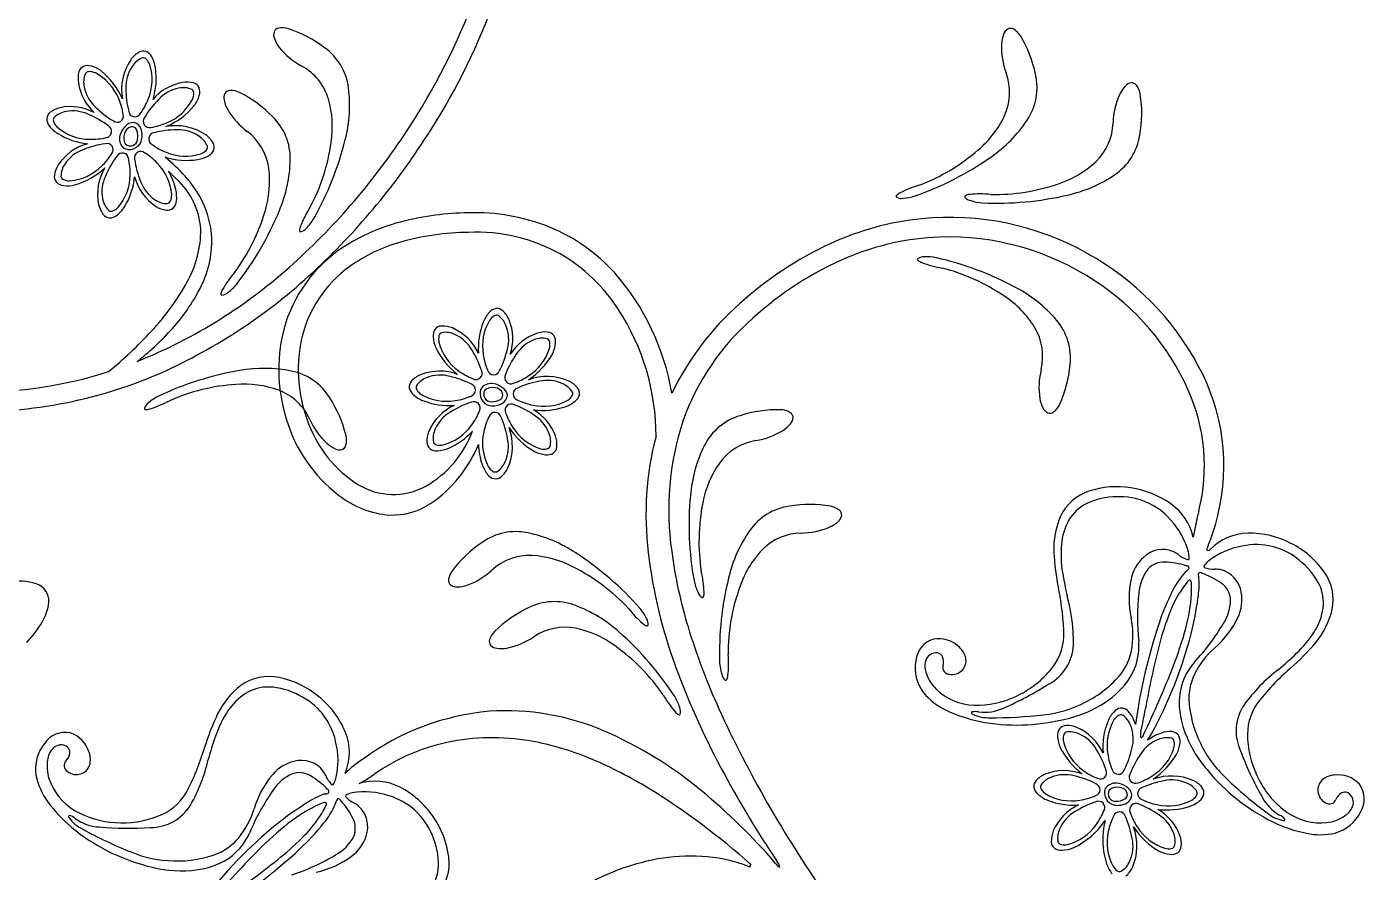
# Model space of a CAD drawing. Extents: x -4 to 4, y -4.07 to 4.07.
# Drawn here: x 2.418 to 3.996, y 0.644 to 1.641 of the extents above; entities that cross this region are included whole.
import ezdxf

# ---------------------------------------------------------------- set-up
doc = ezdxf.new("R2010")
doc.units = 0

msp = doc.modelspace()

# ---------------------------------------------------------------- linework, layer by layer
at = {"color": 7, "linetype": 'CONTINUOUS'}
for centre, radius, start, end in [((2.234728, 1.938457), 0.758547, 326.397776, 339.805028), ((2.254505, 1.928278), 0.759459, 327.370303, 340.622466), ((2.721227, 1.631608), 0.012084, 162.994189, 201.885674), ((2.716301, 1.632415), 0.007169, 99.718163, 157.64392), ((2.744583, 1.639609), 0.036762, 199.888521, 218.417378), ((2.719274, 1.615195), 0.024643, 72.676054, 99.772152), ((2.6809, 1.499791), 0.146257, 52.807892, 71.7875), ((3.604439, 1.618885), 0.036762, 158.829305, 177.358162), ((3.581572, 1.628194), 0.012084, 121.937987, 160.829472), ((3.578388, 1.632038), 0.007169, 58.660263, 116.585805), ((3.569319, 1.617101), 0.024643, 31.618208, 58.714306), ((3.464583, 1.555284), 0.146258, 11.750246, 30.729853), ((2.56513, 1.584935), 0.030063, 119.807804, 144.767535), ((2.555327, 1.602103), 0.010293, 71.018959, 119.961551), ((2.553133, 1.599188), 0.01381, 27.18672, 66.339319), ((2.783191, 1.671007), 0.086524, 218.820894, 241.74223), ((2.729723, 1.560693), 0.06826, 7.037835, 54.552016), ((3.654175, 1.617203), 0.086524, 177.763182, 200.684518), ((2.489376, 1.585162), 0.010293, 116.020834, 164.964302), ((2.489886, 1.581548), 0.013811, 72.18853, 111.33957), ((2.482706, 1.556018), 0.040325, 54.366763, 73.572374), ((2.592817, 1.567101), 0.062982, 146.045848, 190.114235), ((2.530005, 1.586215), 0.040321, 9.362511, 28.569715), ((2.710253, 1.536586), 0.066413, 16.683787, 61.219671), ((2.508447, 1.579955), 0.030063, 164.809159, 189.76889), ((2.443054, 1.515711), 0.096582, 24.680968, 49.171564), ((2.485819, 1.580629), 0.084844, 342.713929, 368.229962), ((3.510885, 1.56375), 0.066413, 335.625804, 380.161909), ((3.5414, 1.56914), 0.068261, 325.980148, 373.49433), ((2.538428, 1.584198), 0.060335, 188.909269, 227.261956), ((2.611799, 1.517638), 0.058732, 100.023241, 139.96434), ((2.606677, 1.545845), 0.030064, 74.808813, 99.768544), ((2.611885, 1.564918), 0.010293, 26.019055, 74.962304), ((2.608271, 1.564408), 0.01381, 342.186616, 381.338547), ((2.662536, 1.557302), 0.012084, 154.552195, 193.44368), ((2.657782, 1.558824), 0.007169, 91.274698, 149.200025), ((2.658194, 1.541354), 0.024643, 64.234259, 91.330356), ((2.603295, 1.432836), 0.146254, 44.365266, 63.345329), ((2.637106, 1.548655), 0.161655, 345.441265, 367.250266), ((3.740347, 1.54592), 0.036762, 136.834075, 155.362932), ((3.72263, 1.563115), 0.012084, 99.941283, 138.832768), ((3.721117, 1.567872), 0.007168, 36.662447, 94.587989), ((3.707114, 1.557419), 0.024643, 9.621984, 36.718081), ((2.469494, 1.487939), 0.059005, 61.68512, 101.924023), ((2.547719, 1.604826), 0.088401, 292.900947, 320.077947), ((2.582744, 1.571588), 0.040322, 324.364013, 343.570534), ((2.686813, 1.561787), 0.036761, 191.445735, 209.97482), ((2.658933, 1.523202), 0.11943, 351.149805, 375.766143), ((3.785831, 1.525732), 0.086524, 155.767448, 178.688784), ((3.58685, 1.539328), 0.146256, 349.754819, 368.734426), ((2.451702, 1.532021), 0.010294, 127.048336, 175.990709), ((2.455243, 1.532902), 0.013811, 180.671011, 219.823164), ((2.463678, 1.51629), 0.030065, 102.24211, 127.202067), ((2.729612, 1.587177), 0.086523, 210.378848, 233.300638), ((2.660527, 1.485907), 0.068262, 358.595715, 406.109677), ((3.463395, 1.587366), 0.119431, 310.092074, 334.708412), ((3.463655, 1.620896), 0.161656, 304.383374, 326.192376), ((2.476219, 1.549125), 0.040322, 218.439687, 237.646891), ((2.498599, 1.587411), 0.084656, 238.717517, 264.030943), ((2.549886, 1.506838), 0.022948, 134.665886, 165.054743), ((2.546319, 1.510072), 0.014058, 158.126475, 211.880517), ((2.543149, 1.513073), 0.010126, 101.486523, 167.242356), ((2.544223, 1.514744), 0.013431, 89.045993, 141.210636), ((2.542027, 1.516642), 0.006417, 23.781354, 98.012258), ((2.542003, 1.517093), 0.011347, 17.412624, 77.564162), ((2.527611, 1.512361), 0.021419, 348.976276, 378.70376), ((2.533027, 1.513122), 0.021129, 339.186572, 380.407027), ((2.593709, 1.461113), 0.063349, 56.143625, 100.541374), ((2.637729, 1.46492), 0.066414, 8.241188, 52.776631), ((2.196574, 1.956237), 0.80019, 312.045264, 326.849349), ((2.187397, 1.963937), 0.835226, 313.796749, 327.792497), ((3.632952, 1.529837), 0.066412, 313.630568, 358.166452), ((2.505397, 1.444928), 0.060338, 104.984241, 146.604562), ((2.542592, 1.509257), 0.015284, 166.767816, 224.707108), ((2.539195, 1.511115), 0.014653, 239.370822, 337.951557), ((2.539942, 1.509431), 0.008771, 230.656242, 352.365923), ((2.611658, 1.489164), 0.030064, 29.807847, 54.76803), ((2.628826, 1.498967), 0.010293, 341.019178, 389.961333), ((2.547762, 1.53663), 0.231375, 331.973227, 352.099528), ((2.439328, 1.595229), 0.364819, 330.36917, 346.169641), ((3.663264, 1.523406), 0.06826, 303.984536, 351.498717), ((2.606673, 1.573772), 0.090184, 253.553962, 278.175284), ((2.438391, 1.312566), 0.225614, 42.430039, 50.749168), ((2.612935, 1.524289), 0.040323, 279.366411, 298.572932), ((2.62591, 1.501162), 0.013811, 297.187845, 336.338662), ((2.567146, 1.487598), 0.161657, 336.998636, 358.807637), ((3.345105, 1.78593), 0.364834, 289.311682, 305.111697), ((3.388384, 1.670517), 0.231383, 290.915715, 311.041333), ((2.480305, 1.461871), 0.030066, 147.242807, 172.202085), ((2.448753, 1.541306), 0.090516, 286.711684, 312.518992), ((2.562261, 1.443747), 0.060748, 149.486061, 191.508873), ((3.562394, 2.458086), 1.389209, 225.291372, 225.832014), ((2.522224, 1.432945), 0.073369, 12.724156, 31.046713), ((2.585, 1.459215), 0.119431, 342.707518, 367.323856), ((3.597764, 1.56952), 0.11943, 288.096586, 312.712924), ((2.460712, 1.464526), 0.010294, 172.04891, 220.990626), ((2.462593, 1.467653), 0.01381, 225.669413, 264.822234), ((2.465953, 1.493956), 0.040321, 263.440192, 282.647624), ((2.461001, 1.47292), 0.084648, 328.716576, 354.032492), ((2.603475, 1.479719), 0.060336, 194.983605, 236.6057), ((2.535882, 1.396746), 0.087385, 3.803265, 47.921996), ((2.517246, 1.383748), 0.119386, 6.205711, 42.748248), ((3.508138, 1.327843), 0.131879, 106.362424, 117.145776), ((3.559358, 1.674703), 0.231372, 268.91955, 289.046078), ((3.610564, 1.600512), 0.161655, 282.387685, 304.196686), ((2.580751, 1.436917), 0.013811, 315.669385, 354.821538), ((2.554446, 1.440277), 0.040324, 353.439843, 372.646364), ((3.444906, 1.441024), 0.001456, 131.082243, 221.994753), ((3.449577, 1.451208), 0.012554, 242.724248, 280.914922), ((3.454109, 1.433003), 0.013651, 116.734341, 138.091074), ((3.447383, 1.497985), 0.059281, 274.422826, 288.057323), ((3.525811, 1.440756), 0.001456, 109.089712, 200.002807), ((3.533957, 1.448449), 0.012554, 220.72913, 258.919582), ((3.53134, 1.429872), 0.013652, 94.73855, 116.09551), ((3.54205, 1.312133), 0.131876, 84.36682, 95.150172), ((3.54944, 1.492643), 0.059279, 252.428402, 266.063127), ((3.562454, 1.797929), 0.364825, 267.316086, 283.116329), ((2.532117, 1.438002), 0.030066, 192.242142, 217.200741), ((2.499277, 1.450544), 0.040325, 308.440275, 327.646568), ((2.586534, 1.454627), 0.030065, 237.241666, 262.201397), ((2.583879, 1.435035), 0.010293, 262.048144, 310.991393), ((2.477009, 1.48882), 0.231373, 323.530322, 343.65685), ((2.378338, 1.562709), 0.364834, 321.927083, 337.727098), ((2.863127, 1.3569), 0.131875, 147.420601, 158.204182), ((2.943971, 1.082614), 0.339143, 90.898865, 104.089125), ((2.946434, 1.184817), 0.237026, 68.16381, 91.881731), ((2.516384, 1.426025), 0.010293, 217.046228, 265.98882), ((2.515503, 1.429566), 0.01381, 270.669645, 309.822466), ((2.753319, 1.400705), 0.013652, 157.789261, 179.146448), ((2.705567, 1.445284), 0.059276, 315.481919, 329.11733), ((2.918238, 1.184245), 0.234304, 104.035592, 120.734968), ((2.95346, 1.207621), 0.213254, 42.178859, 67.63717), ((3.508981, 1.073514), 0.34315, 95.942908, 114.677808), ((3.506138, 1.084669), 0.331765, 60.635618, 95.654038), ((2.501794, 1.400405), 0.121299, 330.373883, 361.009498), ((2.516365, 1.388558), 0.119841, 333.041676, 363.873116), ((2.741111, 1.400709), 0.001456, 172.144389, 263.056899), ((2.737944, 1.411457), 0.012554, 283.782006, 321.972903), ((2.942545, 1.089626), 0.309074, 90.624886, 105.950623), ((2.947946, 1.193697), 0.205172, 61.089356, 92.450197), ((3.506975, 1.080234), 0.313173, 92.298502, 112.816816), ((3.504986, 1.079766), 0.313567, 56.452868, 91.931877), ((2.88311, 1.240908), 0.167652, 120.312524, 162.571034), ((2.910557, 1.202031), 0.192205, 105.99023, 125.512592), ((2.945318, 1.197706), 0.202977, 32.919112, 59.892713), ((3.543576, 1.001465), 0.423065, 114.861142, 132.326302), ((3.510523, 1.086224), 0.328273, 28.070846, 61.169581), ((2.318265, 1.817788), 0.615881, 291.930406, 312.264098), ((2.304382, 1.838215), 0.663519, 295.400525, 314.018861), ((2.883062, 1.240907), 0.14459, 125.592494, 167.994285), ((3.540264, 1.006379), 0.394163, 113.113956, 132.477724), ((3.470164, 1.366868), 0.001456, 144.634628, 235.545578), ((3.475979, 1.357292), 0.012553, 85.713025, 123.90526), ((3.47838, 1.375898), 0.013652, 228.537715, 249.894221), ((3.519909, 1.486589), 0.131877, 249.482522, 260.266102), ((3.479198, 1.31058), 0.059274, 78.568684, 92.204551), ((3.41085, 1.012756), 0.364823, 61.517232, 77.317704), ((2.762566, 1.264739), 0.131873, 138.978456, 149.762266), ((2.894258, 1.16064), 0.288712, 9.657873, 41.199304), ((3.440518, 1.132397), 0.231369, 55.587202, 75.713958), ((3.515474, 1.090969), 0.298446, 24.074991, 56.942523), ((2.357782, 1.476755), 0.284268, 316.793892, 331.345995), ((2.427509, 1.432154), 0.218811, 316.849198, 333.414523), ((2.648305, 1.325985), 0.001456, 163.702762, 254.612738), ((2.66038, 1.324188), 0.013652, 149.348117, 170.705077), ((2.646751, 1.33708), 0.012553, 275.337174, 313.529185), ((2.619692, 1.375294), 0.059275, 307.038357, 320.673996), ((3.509551, 1.190362), 0.161658, 40.436716, 62.24549), ((3.476953, 1.065714), 0.330758, 131.288066, 154.314224), ((3.505422, 1.223639), 0.119431, 31.920523, 56.536861), ((2.993593, 1.277484), 0.040324, 138.504209, 157.711185), ((2.973952, 1.295303), 0.013811, 100.735457, 139.887833), ((2.972466, 1.298636), 0.010294, 47.113741, 96.055895), ((2.959069, 1.284095), 0.030065, 22.306679, 47.26641), ((2.932167, 1.273412), 0.05901, 341.752295, 381.988976), ((2.887709, 1.158837), 0.272463, 359.880464, 393.196872), ((3.463531, 1.080078), 0.28807, 131.120248, 160.548644), ((3.580802, 1.250747), 0.068261, 353.13504, 400.649001), ((2.200866, 1.617935), 0.495319, 309.267578, 317.317074), ((2.339451, 1.510663), 0.336761, 308.325161, 317.350765), ((2.905406, 1.236363), 0.190301, 163.27618, 197.59646), ((2.91099, 1.276663), 0.01381, 145.73434, 184.887384), ((2.907583, 1.277968), 0.010294, 92.113218, 141.055153), ((2.908392, 1.258214), 0.030064, 67.306645, 92.266376), ((2.896098, 1.230547), 0.060336, 25.048293, 66.671718), ((3.035203, 1.262139), 0.08466, 158.782927, 184.095673), ((3.038998, 1.222362), 0.060336, 108.974373, 147.32706), ((3.029581, 1.251138), 0.030065, 84.873582, 109.833313), ((3.031375, 1.270828), 0.010293, 36.084869, 85.027898), ((3.549868, 1.252579), 0.066413, 346.46674, 391.002624), ((2.908193, 1.236572), 0.170076, 168.327071, 201.932196), ((2.937477, 1.277951), 0.040322, 183.504788, 202.712447), ((2.981092, 1.303162), 0.090517, 206.776719, 232.584028), ((3.001516, 1.272303), 0.040323, 334.428396, 353.635145), ((3.027906, 1.269695), 0.013811, 352.251303, 391.403456), ((2.954894, 1.304299), 0.096585, 304.747001, 329.237597), ((2.358705, 1.729502), 0.542019, 268.929435, 295.142625), ((2.358845, 1.724512), 0.514141, 269.602817, 287.608122), ((2.729852, 0.875964), 0.364826, 99.584459, 115.384702), ((2.698048, 1.076651), 0.161657, 78.504179, 100.312953), ((2.716909, 1.168124), 0.068261, 31.202324, 78.716066), ((2.893944, 1.203027), 0.030064, 112.306452, 137.266636), ((2.904871, 1.174346), 0.060752, 69.552398, 111.573659), ((3.698369, 1.216025), 0.086523, 165.944147, 188.86571), ((3.502903, 1.255644), 0.146254, 335.898519, 354.878581), ((3.584171, 1.123454), 0.245777, 346.234962, 388.4917), ((2.67944, 0.988458), 0.231362, 93.654472, 113.78191), ((2.67428, 1.100306), 0.11943, 69.987741, 94.604305), ((2.879403, 1.216423), 0.010293, 137.111888, 186.055355), ((2.882736, 1.21791), 0.013811, 190.735902, 229.887388), ((2.965936, 1.205164), 0.015284, 86.83317, 144.772248), ((2.96739, 1.201635), 0.01406, 78.193486, 131.943408), ((2.964828, 1.197557), 0.022951, 54.731872, 85.119152), ((2.969792, 1.205283), 0.010126, 21.548555, 87.309447), ((2.971624, 1.204516), 0.013433, 9.112332, 61.275018), ((3.03167, 1.165818), 0.062986, 66.112127, 110.178528), ((3.044391, 1.196198), 0.030064, 39.873592, 64.834003), ((3.059581, 1.208851), 0.010294, 351.082992, 400.025803), ((2.600031, 1.152578), 0.059279, 116.638028, 130.272753), ((2.523556, 1.316247), 0.13187, 287.549301, 298.33311), ((2.691427, 1.150493), 0.066413, 24.53444, 69.070324), ((2.652559, 1.123946), 0.146257, 13.966242, 32.94585), ((2.900556, 1.23755), 0.040324, 228.503573, 247.709866), ((2.915901, 1.279165), 0.084665, 248.783474, 274.095541), ((2.967172, 1.208833), 0.014654, 159.438787, 258.017251), ((2.965644, 1.207803), 0.008772, 150.723004, 272.432004), ((2.966374, 1.220455), 0.021418, 269.041717, 298.770779), ((2.973108, 1.207011), 0.006418, 303.849176, 378.073695), ((2.97355, 1.207113), 0.011347, 297.477155, 357.626983), ((3.039511, 1.231007), 0.040323, 289.428941, 308.63569), ((3.056327, 1.210502), 0.013811, 307.252994, 346.404256), ((3.649163, 1.208613), 0.036763, 189.27141, 207.800267), ((3.588662, 1.12345), 0.218373, 345.965974, 384.127451), ((2.568692, 1.187372), 0.012554, 123.782849, 161.973746), ((2.558208, 1.191326), 0.001456, 182.694444, 273.605784), ((2.559108, 1.203501), 0.013652, 266.605816, 287.963231), ((2.947495, 1.140051), 0.060341, 115.04863, 156.669173), ((2.968071, 1.215257), 0.021129, 259.251184, 300.470308), ((2.986285, 1.138486), 0.058732, 20.088031, 60.030019), ((3.02629, 1.273538), 0.084847, 262.778748, 288.294781), ((3.304347, 1.043303), 0.146253, 88.956002, 107.935837), ((3.306181, 1.164903), 0.024643, 60.972468, 88.068566), ((3.314666, 1.180179), 0.007168, 3.099894, 61.025436), ((3.627522, 1.196726), 0.012084, 205.800662, 244.691924), ((3.624804, 1.192541), 0.007169, 250.043409, 307.968092), ((3.614071, 1.206331), 0.024643, 307.91451, 335.010608), ((2.892139, 1.228144), 0.175212, 196.346174, 232.644039), ((2.886349, 1.223955), 0.145143, 200.532558, 237.496089), ((2.830879, 1.213278), 0.086523, 204.011744, 226.93308), ((2.927468, 1.146419), 0.063349, 336.207472, 380.606324), ((3.060929, 1.216813), 0.088397, 212.964981, 240.143789), ((3.511988, 1.071083), 0.336844, 161.850791, 188.318873), ((3.278343, 1.116896), 0.06826, 106.191839, 153.705801), ((3.290338, 1.196298), 0.036762, 302.327532, 320.856389), ((3.30975, 1.181041), 0.012083, 318.858379, 357.749864), ((2.770488, 1.153669), 0.024644, 345.9823, 373.078172), ((2.829126, 1.205765), 0.121741, 299.22126, 340.071562), ((2.919824, 1.15235), 0.030064, 157.307044, 182.267228), ((2.882479, 1.219956), 0.082667, 293.661901, 317.653687), ((3.013162, 1.148457), 0.030065, 354.873713, 379.83367), ((3.517782, 1.065373), 0.369479, 165.438302, 186.90363), ((3.288772, 1.087717), 0.066412, 99.524456, 144.060341), ((3.264246, 1.238671), 0.086523, 279.001676, 301.923012), ((2.796709, 1.177101), 0.036762, 227.337163, 245.866247), ((2.787001, 1.154401), 0.012084, 243.867095, 282.758802), ((2.787441, 1.14943), 0.007169, 288.110609, 346.035506), ((2.90007, 1.15154), 0.010294, 182.115101, 231.057256), ((2.901376, 1.154948), 0.013811, 235.736234, 274.887496), ((2.805597, 1.208556), 0.15706, 304.375328, 337.498527), ((2.900089, 1.181435), 0.040323, 273.503862, 292.71061), ((3.028388, 1.150715), 0.077721, 181.671927, 199.232327), ((3.034327, 1.17652), 0.040321, 244.428055, 263.635486), ((3.031719, 1.150132), 0.01381, 262.252927, 301.405525), ((3.032853, 1.146663), 0.010293, 306.085087, 355.027679), ((3.361809, 1.074987), 0.161657, 153.493781, 175.302555), ((2.993032, 1.138528), 0.040324, 199.429169, 218.635462), ((2.95822, 1.133649), 0.030066, 309.873752, 334.83235), ((3.332809, 1.058155), 0.119431, 144.977801, 169.593912), ((2.972527, 1.121711), 0.013811, 217.253884, 256.40626), ((2.970876, 1.118456), 0.010293, 261.085138, 310.027511), ((2.853797, 1.174149), 0.109051, 231.443331, 265.803945), ((2.850186, 1.168814), 0.079212, 238.124049, 298.974632), ((3.688103, 1.040055), 0.056106, 107.934616, 154.669774), ((3.703304, 0.997136), 0.101628, 80.362993, 108.636922), ((3.704795, 0.99039), 0.10806, 54.549148, 81.741289), ((2.848386, 1.149702), 0.084351, 268.254858, 302.957325), ((3.563884, 1.053729), 0.364823, 174.574162, 190.374405), ((3.442184, 1.034171), 0.231371, 168.644486, 188.770787), ((3.326782, 1.008157), 0.068261, 97.699841, 145.213803), ((3.341635, 0.931531), 0.146253, 80.464432, 99.444267), ((3.361404, 1.051527), 0.024643, 52.480012, 79.575884), ((3.730388, 1.024858), 0.065143, 12.872107, 55.303126), ((3.350372, 1.084917), 0.036761, 293.835065, 312.364149), ((3.367317, 1.066961), 0.012083, 310.367947, 349.259655), ((3.372052, 1.065383), 0.007168, 354.607117, 412.53223), ((3.724693, 1.025629), 0.095385, 156.240729, 182.300998), ((4.116361, 0.987021), 0.326688, 165.195805, 170.778976), ((3.542446, 1.133907), 0.28879, 338.169326, 346.190438), ((2.994784, 0.977539), 0.068261, 77.970432, 125.484614), ((2.975904, 0.886072), 0.161655, 56.373248, 78.182249), ((3.403144, 0.954385), 0.161654, 145.002314, 166.811315), ((3.332789, 0.977759), 0.066412, 91.03263, 135.568515), ((3.330822, 1.13068), 0.086524, 270.509785, 293.431121), ((3.858974, 0.981172), 0.062724, 90.433566, 135.80418), ((3.860267, 0.938536), 0.105373, 62.404225, 90.96138), ((3.036392, 0.911504), 0.146251, 123.740135, 142.720198), ((3.811471, 1.025144), 0.001666, 124.548067, 256.464933), ((3.863528, 0.93897), 0.103513, 35.252178, 63.892366), ((3.011208, 0.951262), 0.066413, 87.615662, 132.151105), ((3.007093, 0.898386), 0.11943, 62.082002, 86.69834), ((2.86728, 0.714363), 0.364814, 41.301557, 57.102256), ((3.736843, 1.090701), 0.589998, 186.788434, 200.452848), ((3.720702, 1.093086), 0.54661, 187.435727, 196.978206), ((3.371977, 0.942019), 0.119431, 136.48602, 161.102132), ((3.90908, 1.035964), 0.280054, 182.899192, 191.805117), ((3.759155, 0.98446), 0.025443, 88.263693, 136.70523), ((3.757452, 0.918438), 0.091487, 72.190558, 88.450578), ((3.810669, 1.028195), 0.004689, 275.040555, 315.325672), ((2.939859, 0.985469), 0.024643, 143.60957, 170.705668), ((2.907991, 1.06411), 0.086521, 289.753748, 312.675538), ((2.958083, 0.797701), 0.231375, 42.905734, 63.031807), ((3.085193, 0.968501), 0.131874, 2.540085, 13.323666), ((3.781849, 0.969845), 0.052217, 142.117499, 175.949796), ((3.852106, 0.935844), 0.091813, 137.171061, 154.095198), ((3.815315, 0.966766), 0.043872, 131.51993, 134.123109), ((3.785714, 1.002268), 0.003285, 10.731009, 94.898745), ((3.781748, 1.006091), 0.007878, 304.699588, 335.940763), ((3.807635, 0.994807), 0.007877, 166.978776, 198.222426), ((3.802167, 0.994147), 0.003286, 48.028148, 132.188098), ((3.774171, 0.910234), 0.091483, 54.46768, 70.728156), ((3.902389, 0.965411), 0.056523, 348.365346, 396.101369), ((2.411982, 0.938021), 0.049262, 65.009184, 102.515728), ((2.42276, 0.963796), 0.021376, 347.745958, 422.006726), ((2.922613, 0.988285), 0.007168, 170.649484, 228.574596), ((2.924985, 0.992676), 0.012084, 233.92547, 272.817178), ((2.925053, 1.017365), 0.036762, 270.820784, 289.349868), ((3.263089, 0.999982), 0.05928, 191.629651, 205.264376), ((3.59986, 0.90352), 0.364816, 166.082492, 181.882963), ((3.476608, 0.902146), 0.231368, 160.152409, 180.279164), ((3.349106, 0.917996), 0.292212, 0.848602, 11.98386), ((3.699103, 0.983325), 0.101645, 350.85182, 363.980862), ((3.757137, 0.983668), 0.043882, 8.800256, 11.402977), ((3.812617, 0.963927), 0.025444, 6.213367, 54.654028), ((3.040487, 0.895014), 0.068261, 69.527868, 117.04205), ((3.221364, 0.978721), 0.012553, 198.772829, 236.964172), ((3.214831, 0.96962), 0.001456, 257.687864, 348.598619), ((3.203304, 0.973642), 0.013652, 341.596828, 362.953561), ((3.995558, 0.943917), 0.26744, 173.642071, 185.838899), ((4.022483, 0.847078), 0.283903, 153.002837, 161.337301), ((3.444811, 1.014691), 0.357814, 345.533804, 352.367165), ((3.7857, 0.965952), 0.052217, 326.968418, 360.800491), ((2.388072, 0.968981), 0.056421, 328.838932, 350.078197), ((3.071951, 0.823584), 0.146255, 115.297812, 134.277648), ((3.008382, 0.807308), 0.161658, 47.931077, 69.739851), ((3.230981, 1.037053), 0.131881, 218.352761, 229.135884), ((3.095964, 0.917005), 0.059282, 26.413675, 40.047715), ((3.864933, 0.975991), 0.095384, 320.617442, 346.677936), ((2.311129, 1.013638), 0.145379, 317.266218, 329.469445), ((3.052875, 0.86661), 0.066414, 79.173429, 123.708872), ((3.041041, 0.81491), 0.119432, 53.64002, 78.256131), ((3.153702, 0.947575), 0.013652, 228.720536, 250.077042), ((3.149709, 0.936038), 0.001456, 243.080878, 333.995923), ((3.138517, 0.936557), 0.012554, 354.714043, 392.903603), ((3.966698, 1.167529), 0.803623, 196.932976, 204.313329), ((4.390889, 0.726438), 0.671552, 161.643717, 172.115135), ((3.599582, 1.074117), 0.26743, 317.079379, 329.276435), ((2.970675, 0.91624), 0.007169, 162.207846, 220.132959), ((2.987321, 0.910922), 0.024643, 135.164504, 162.260601), ((2.967344, 0.99339), 0.086522, 281.311257, 304.233047), ((2.87571, 0.653394), 0.364837, 32.85971, 48.659497), ((3.496268, 0.890652), 0.029787, 107.266442, 174.130696), ((3.493231, 0.884232), 0.035344, 45.606437, 99.452179), ((3.575522, 0.92567), 0.065849, 318.124743, 357.087471), ((3.660063, 0.910345), 0.069733, 327.859315, 365.236226), ((3.302214, 1.0507), 0.504887, 331.199926, 345.619406), ((3.724068, 1.095415), 0.280052, 311.112465, 320.01839), ((2.973666, 0.920235), 0.012084, 225.485141, 264.376848), ((2.977359, 0.944646), 0.036761, 262.376157, 280.905242), ((2.977788, 0.722521), 0.231365, 34.462468, 54.589678), ((3.113835, 0.889911), 0.131876, 354.048141, 364.831493), ((3.490734, 0.889737), 0.013184, 82.990406, 165.196503), ((3.490367, 0.894408), 0.008643, 25.637419, 76.78175), ((3.501725, 0.891183), 0.024465, 12.893973, 48.43406), ((4.059614, 1.207395), 0.933205, 200.240986, 208.666314), ((3.294432, 0.894776), 0.059281, 183.13573, 196.770227), ((3.514364, 0.885115), 0.048493, 169.804696, 217.127683), ((3.500264, 0.887194), 0.023046, 165.138464, 203.010349), ((3.484769, 0.892319), 0.014603, 342.97534, 383.526123), ((3.506518, 0.885687), 0.008134, 163.161081, 268.005543), ((3.509527, 0.893718), 0.01631, 317.22056, 370.328307), ((3.846983, 0.845053), 0.069733, 137.681535, 175.058222), ((4.099663, 0.663672), 0.292202, 130.934472, 142.069959), ((2.703594, 0.818404), 0.056648, 77.898175, 125.999129), ((2.69526, 0.771771), 0.104004, 49.993329, 78.794823), ((3.250026, 0.879912), 0.012554, 190.277944, 228.467504), ((3.242219, 0.871874), 0.001456, 249.191439, 340.107264), ((3.231413, 0.877554), 0.013651, 333.107617, 354.46435), ((3.523696, 0.894), 0.047364, 199.505547, 226.015012), ((3.509118, 0.894358), 0.017046, 260.2617, 316.575968), ((3.536471, 0.956953), 0.115842, 294.554393, 319.496685), ((3.639207, 0.925496), 0.09547, 302.403631, 326.819001), ((2.728656, 0.788782), 0.095386, 127.720003, 153.780271), ((3.282857, 0.919202), 0.131875, 209.910724, 220.694304), ((3.535431, 0.905937), 0.077955, 219.984836, 244.942076), ((3.53764, 0.909109), 0.06792, 226.402897, 268.096156), ((2.69726, 0.769828), 0.104244, 22.429548, 51.521997), ((3.131685, 0.820282), 0.059281, 17.969906, 31.604174), ((3.176647, 0.833373), 0.012554, 346.272234, 384.462239), ((4.521547, 1.430011), 1.417372, 204.748136, 214.879675), ((3.538924, 0.946531), 0.105363, 268.074121, 295.695964), ((3.613018, 0.961428), 0.13987, 281.642461, 303.573644), ((3.710609, 0.824172), 0.013811, 100.736014, 139.887276), ((3.709123, 0.827505), 0.010294, 47.113303, 96.056333), ((3.872755, 0.844565), 0.095468, 176.098983, 200.51458), ((3.923666, 0.806304), 0.065848, 145.829698, 184.792871), ((2.895593, 0.709828), 0.280045, 154.378826, 163.28498), ((2.990519, 0.537312), 0.297877, 95.166297, 126.098558), ((2.98281, 0.541316), 0.293287, 66.66523, 93.736694), ((3.193285, 0.842043), 0.013652, 220.276482, 241.633669), ((3.187642, 0.831217), 0.001456, 234.642051, 325.554562), ((3.572611, 0.979577), 0.16043, 244.052355, 259.141703), ((3.586369, 1.046096), 0.228351, 258.895606, 283.904934), ((3.771881, 0.791006), 0.08468, 158.785983, 184.092617), ((3.730252, 0.806352), 0.040326, 138.504778, 157.710616), ((3.695726, 0.812964), 0.030065, 22.306792, 47.266296), ((3.682971, 0.806099), 0.044497, 16.266206, 24.251151), ((2.463506, 0.779253), 0.029786, 78.745044, 145.610139), ((2.457774, 0.775064), 0.035342, 17.085059, 70.932534), ((2.736429, 0.785512), 0.062056, 336.467631, 382.842885), ((2.914202, 0.380765), 0.467882, 50.193867, 66.738445), ((3.647647, 0.805532), 0.01381, 145.734118, 184.887606), ((3.64424, 0.806837), 0.010294, 92.112616, 141.054552), ((3.645049, 0.787083), 0.030065, 67.304939, 92.26467), ((3.632753, 0.759415), 0.060338, 25.048934, 66.669699), ((3.661799, 0.853542), 0.094799, 325.467741, 330.92127), ((3.772321, 0.757718), 0.053128, 107.848225, 127.612878), ((3.766238, 0.780006), 0.030066, 84.874053, 109.83333), ((3.768032, 0.799698), 0.010293, 36.084869, 85.027898), ((3.764563, 0.798564), 0.01381, 352.252927, 391.405525), ((3.915311, 0.857437), 0.139865, 199.343788, 221.275652), ((2.476765, 0.765746), 0.048495, 141.285207, 188.605779), ((2.465367, 0.774307), 0.023047, 136.617549, 174.488765), ((2.458207, 0.781091), 0.013183, 54.470282, 136.675173), ((2.460115, 0.785371), 0.008643, 357.11561, 408.261685), ((2.347266, 0.873541), 0.292201, 332.328192, 343.463451), ((2.964749, 0.562748), 0.239971, 100.888246, 124.899754), ((2.966997, 0.538706), 0.264016, 78.959876, 100.381586), ((2.953682, 0.468909), 0.33507, 66.897983, 79.010708), ((3.674133, 0.806821), 0.040321, 183.504561, 202.712675), ((3.71776, 0.832039), 0.09053, 206.777695, 232.581157), ((3.738173, 0.801172), 0.040323, 334.428396, 353.635145), ((3.973681, 0.807715), 0.115839, 183.421199, 208.363718), ((2.489203, 0.769099), 0.047362, 170.984821, 197.494738), ((2.470141, 0.769996), 0.008134, 134.641233, 239.484588), ((2.454199, 0.786208), 0.014603, 314.451801, 355.002584), ((2.468554, 0.777114), 0.024465, 344.372831, 379.913142), ((2.920484, 0.623203), 0.18731, 124.26772, 132.755987), ((2.885316, 0.305997), 0.511744, 58.656884, 67.014236), ((3.691549, 0.833172), 0.096589, 304.746884, 329.236573), ((2.505217, 0.773986), 0.077957, 191.46568, 216.421787), ((2.476566, 0.776373), 0.017046, 231.740102, 288.053077), ((2.476619, 0.775617), 0.016311, 288.700696, 341.807357), ((2.752239, 0.71248), 0.052216, 113.597458, 147.429756), ((2.739276, 0.736156), 0.025444, 59.742642, 108.183741), ((2.706257, 0.67896), 0.091487, 43.670347, 59.930138), ((2.707017, 0.932566), 0.210796, 299.248022, 304.843104), ((4.401761, 1.391367), 1.32167, 208.548929, 213.739497), ((3.6306, 0.731897), 0.030064, 112.304959, 137.265596), ((3.641527, 0.703219), 0.060747, 69.550456, 111.574375), ((3.768326, 0.694688), 0.062985, 66.111441, 110.178283), ((3.987623, 0.908917), 0.228348, 219.013337, 244.022665), ((3.961745, 0.734298), 0.024464, 94.484313, 130.025295), ((3.96433, 0.72363), 0.035344, 43.466535, 97.311409), ((2.50867, 0.775718), 0.067919, 197.883475, 239.57629), ((2.771115, 0.739122), 0.003285, 342.219336, 426.375692), ((2.82905, 0.688997), 0.062612, 62.154841, 107.703223), ((2.810024, 0.650997), 0.105103, 33.993558, 62.659692), ((2.700923, 0.01219), 0.858602, 48.274313, 58.346152), ((3.61606, 0.745293), 0.010293, 137.114706, 186.058174), ((3.619394, 0.746779), 0.013811, 190.736125, 229.887165), ((3.703829, 0.737703), 0.014654, 159.436842, 258.017388), ((3.702594, 0.734033), 0.015284, 86.833896, 144.769536), ((3.704048, 0.730506), 0.014059, 78.193033, 131.946424), ((3.701485, 0.726426), 0.022951, 54.732528, 85.120259), ((3.706449, 0.734154), 0.010124, 21.543707, 87.308605), ((3.708282, 0.733386), 0.013432, 9.11211, 61.276101), ((3.781048, 0.725066), 0.030065, 39.875024, 64.834755), ((3.796239, 0.737721), 0.010294, 351.084677, 400.028145), ((3.965439, 0.800881), 0.105361, 207.222579, 234.844648), ((3.95705, 0.741024), 0.01631, 132.591179, 185.69784), ((3.965779, 0.730583), 0.029786, 328.787757, 395.652642), ((2.573045, 0.820939), 0.160432, 215.532591, 230.621482), ((2.54986, 0.772181), 0.065849, 289.604528, 328.566588), ((2.92763, 0.587659), 0.267436, 145.121463, 157.318291), ((2.803831, 0.640793), 0.101644, 110.416796, 123.546067), ((2.780171, 0.693802), 0.043866, 102.997065, 105.601849), ((2.769457, 0.744373), 0.007876, 276.181557, 307.426107), ((2.740776, 0.739782), 0.043844, 340.266329, 342.872945), ((2.790423, 0.725463), 0.007874, 138.450579, 169.698728), ((2.785306, 0.727492), 0.003286, 19.506469, 103.650446), ((2.720638, 0.667128), 0.091485, 25.947145, 42.207165), ((2.761607, 0.190778), 0.711536, 40.727922, 50.548362), ((3.637213, 0.766421), 0.040325, 228.50455, 247.710843), ((3.652557, 0.808026), 0.084656, 248.782228, 274.096786), ((3.702302, 0.736673), 0.008771, 150.722075, 272.43346), ((3.704727, 0.744126), 0.021129, 259.252159, 300.471948), ((3.703033, 0.749325), 0.021418, 269.040271, 298.768881), ((3.709766, 0.735879), 0.006417, 303.852118, 378.086729), ((3.710207, 0.735982), 0.011347, 297.4763, 357.627838), ((3.776168, 0.759878), 0.040324, 289.428697, 308.635445), ((3.792985, 0.739372), 0.01381, 307.252437, 346.404813), ((3.957762, 0.741287), 0.017046, 186.343289, 242.656479), ((3.954607, 0.732802), 0.008134, 234.914647, 339.757449), ((3.975956, 0.72498), 0.014603, 119.394197, 159.945424), ((3.972751, 0.730022), 0.008643, 66.136576, 117.280907), ((3.969641, 0.726517), 0.013183, 337.722999, 419.929096), ((2.527666, 0.807982), 0.10536, 239.553135, 267.175203), ((2.530485, 0.818313), 0.11584, 266.03445, 290.976516), ((2.937435, 0.422163), 0.357814, 122.030244, 128.863605), ((2.697396, 0.760514), 0.091806, 320.30218, 337.227456), ((3.684152, 0.668921), 0.06034, 115.048241, 156.669227), ((3.722945, 0.667359), 0.058727, 20.085136, 60.030682), ((3.762948, 0.802408), 0.084846, 262.778201, 288.294234), ((3.943903, 0.770254), 0.06792, 234.82203, 276.514845), ((3.945916, 0.749791), 0.047362, 276.904034, 303.413499), ((3.948003, 0.737077), 0.048493, 285.790631, 333.113179), ((3.960503, 0.730238), 0.023051, 299.910153, 337.775348), ((2.616893, 0.872813), 0.22835, 230.375105, 255.383979), ((3.029137, 0.307171), 0.504893, 128.778361, 143.197612), ((2.546181, 0.879009), 0.283892, 313.060195, 321.394888), ((2.780059, 0.69595), 0.025444, 337.693247, 386.134127), ((2.812881, 0.649666), 0.103514, 6.802869, 35.489083), ((3.615182, 0.754846), 0.089776, 294.431273, 326.305444), ((3.781223, 0.682674), 0.094045, 166.241415, 197.762608), ((3.664122, 0.675288), 0.063352, 336.208924, 380.60579), ((3.797589, 0.745686), 0.088401, 212.965606, 240.142833), ((3.958493, 0.847559), 0.160432, 243.776572, 258.865691), ((2.616825, 0.718349), 0.069731, 299.339089, 336.716223), ((2.757376, 0.710579), 0.052215, 298.447848, 332.280594), ((3.656484, 0.681219), 0.030066, 157.306957, 182.266235), ((3.636728, 0.680409), 0.010294, 182.112479, 231.05529), ((3.74982, 0.677326), 0.030064, 354.874769, 379.834726), ((3.943752, 0.766392), 0.077956, 257.976177, 282.932737), ((2.284135, 1.164686), 0.671545, 302.282502, 312.753919), ((2.64549, 0.894489), 0.267433, 288.558611, 300.755667), ((3.200187, 0.449773), 0.213472, 77.425427, 105.620579), ((3.638033, 0.683817), 0.013811, 235.737018, 274.889839), ((3.636745, 0.710306), 0.040325, 273.505352, 292.712101), ((3.770984, 0.705393), 0.040324, 244.429338, 263.635631), ((3.768376, 0.679002), 0.013811, 262.251526, 301.403233), ((3.76951, 0.675532), 0.010293, 306.084431, 355.028336), ((2.599879, 0.785703), 0.139875, 253.123063, 275.05311), ((2.605734, 0.741621), 0.095469, 273.883092, 298.298235), ((2.85964, 0.654395), 0.05653, 319.845411, 367.657116), ((3.209197, 0.396453), 0.267309, 104.402981, 128.703462), ((3.19236, 0.445762), 0.219196, 68.963114, 75.656566), ((3.2722, 0.651428), 0.001581, 83.510488, 223.054724), ((3.310413, 0.660437), 0.01101, 209.394683, 247.800178), ((3.291547, 0.647241), 0.01501, 11.536032, 42.018558), ((3.729688, 0.667396), 0.040322, 199.428714, 218.635917), ((3.69488, 0.662517), 0.030064, 309.872959, 334.833143)]:
    msp.add_arc(centre, radius, start, end, dxfattribs=at)
at = {"color": 2, "linetype": 'CONTINUOUS'}
for centre, radius, start, end in [((2.577206, 1.570224), 0.042404, 145.637938, 182.506572), ((2.563645, 1.58094), 0.025189, 111.744034, 148.350015), ((2.555171, 1.599087), 0.005319, 44.888316, 99.275009), ((2.545646, 1.589878), 0.018567, 20.712528, 44.278979), ((2.506513, 1.578539), 0.05927, 337.185242, 377.584103), ((2.510224, 1.576079), 0.025191, 156.745507, 193.348584), ((2.491398, 1.582919), 0.00532, 89.888924, 144.275833), ((2.491175, 1.569673), 0.018567, 65.714008, 89.280232), ((2.471523, 1.533985), 0.059268, 22.183841, 62.5847), ((2.527392, 1.578094), 0.042407, 190.64062, 227.506574), ((2.644058, 1.568069), 0.109215, 179.842699, 194.130458), ((2.604817, 1.526902), 0.042407, 100.64062, 137.506574), ((2.602803, 1.544072), 0.025189, 66.743383, 103.349587), ((2.609642, 1.562896), 0.00532, 359.886421, 414.272031), ((2.596395, 1.563119), 0.018568, 335.713217, 359.279214), ((2.576199, 1.623853), 0.109236, 224.842345, 239.127364), ((2.460135, 1.527149), 0.072423, 8.420253, 23.79071), ((2.493636, 1.581755), 0.072415, 323.418738, 338.790791), ((2.650596, 1.478076), 0.109263, 134.842723, 149.124546), ((2.560705, 1.582774), 0.059272, 292.185533, 332.582839), ((2.454539, 1.530986), 0.00532, 147.734532, 202.121441), ((2.467934, 1.516097), 0.025189, 98.658974, 135.265401), ((2.472504, 1.499425), 0.042407, 64.504768, 101.371615), ((2.448373, 1.437032), 0.109229, 52.881576, 67.167966), ((2.524667, 1.53589), 0.00735, 232.045143, 374.687894), ((2.545441, 1.542308), 0.00735, 187.044939, 329.68769), ((2.562613, 1.529627), 0.00735, 142.048076, 284.689011), ((2.466736, 1.536157), 0.018567, 202.731163, 226.298748), ((2.492461, 1.567758), 0.059275, 229.427438, 269.82341), ((2.51061, 1.517767), 0.00735, 277.318932, 419.964104), ((2.569031, 1.508853), 0.00735, 97.048257, 239.6901), ((2.553878, 1.594139), 0.072402, 278.417272, 293.792291), ((2.594791, 1.410212), 0.109239, 89.84188, 104.1269), ((2.596947, 1.477085), 0.042406, 55.639765, 92.506389), ((2.525529, 1.394996), 0.109238, 97.883335, 112.168354), ((2.494523, 1.580903), 0.072454, 268.224429, 283.588268), ((2.512445, 1.496102), 0.00735, 322.320227, 464.968424), ((2.608487, 1.560672), 0.072431, 233.419792, 248.788195), ((2.607663, 1.490648), 0.02519, 21.745797, 58.350884), ((2.625811, 1.499123), 0.005319, 314.888424, 369.2749), ((2.49847, 1.456186), 0.042408, 109.504535, 146.370489), ((2.456451, 1.529353), 0.072424, 313.219948, 328.590404), ((2.611384, 1.422691), 0.109241, 142.883005, 157.167796), ((2.530638, 1.484933), 0.00735, 7.318541, 149.966739), ((2.467539, 1.468852), 0.072417, 358.219183, 373.591008), ((2.552303, 1.486769), 0.00735, 52.318569, 194.960563), ((2.653421, 1.499856), 0.109251, 187.883434, 202.167083), ((2.519078, 1.430805), 0.072385, 43.216745, 58.595187), ((2.605262, 1.547784), 0.059274, 247.186378, 287.583684), ((2.616602, 1.508646), 0.018566, 290.71407, 314.281655), ((2.483451, 1.464745), 0.02519, 143.660563, 180.265203), ((2.464264, 1.518614), 0.059271, 274.426457, 314.825095), ((2.529783, 1.438583), 0.05928, 4.430106, 44.823413), ((2.46345, 1.465801), 0.00532, 192.733325, 247.120451), ((2.468417, 1.478083), 0.018568, 247.732531, 271.299208), ((2.548979, 1.446827), 0.042406, 154.503984, 191.371277), ((2.480652, 1.466782), 0.059269, 319.426067, 359.825816), ((2.592217, 1.472792), 0.042405, 199.503418, 236.371605), ((2.532309, 1.442259), 0.025191, 188.661552, 225.265746), ((2.58366, 1.457776), 0.025191, 233.661038, 270.265455), ((2.582604, 1.437774), 0.00532, 282.733975, 337.119802), ((2.570324, 1.442742), 0.018567, 337.729805, 361.297843), ((2.517418, 1.428863), 0.00532, 237.739381, 292.126291), ((2.512248, 1.44106), 0.018567, 292.73052, 316.297878), ((3.014771, 1.26475), 0.05927, 149.490561, 189.890976), ((2.979165, 1.284557), 0.018566, 122.796911, 146.365629), ((2.971943, 1.295661), 0.00532, 67.802871, 122.189348), ((2.959625, 1.279869), 0.025189, 18.724844, 55.332389), ((2.909316, 1.275495), 0.00532, 112.79843, 167.186855), ((2.911772, 1.255616), 0.025192, 63.725195, 100.328271), ((2.905971, 1.239335), 0.042406, 29.568502, 66.436243), ((2.944004, 1.272458), 0.04241, 344.569241, 381.434078), ((2.922276, 1.272751), 0.018567, 167.796914, 191.364726), ((2.961461, 1.283923), 0.059273, 194.490542, 234.889847), ((3.031057, 1.232162), 0.042407, 110.703396, 147.57069), ((3.026075, 1.248714), 0.02519, 76.809017, 113.414774), ((3.029519, 1.268445), 0.00532, 9.950818, 64.336644), ((3.016437, 1.266349), 0.018568, 345.779122, 369.344892), ((2.850433, 1.201988), 0.109259, 17.94861, 32.231575), ((3.02809, 1.265014), 0.072465, 188.287424, 203.649439), ((2.878343, 1.285314), 0.109243, 332.948211, 347.233231), ((3.084659, 1.192093), 0.109255, 144.908051, 159.191244), ((2.977864, 1.279463), 0.05927, 302.24902, 342.648769), ((2.970672, 1.293499), 0.072433, 233.285973, 248.654832), ((2.947714, 1.232548), 0.00735, 242.38405, 385.031491), ((2.968726, 1.238142), 0.00735, 197.385269, 340.027415), ((2.989027, 1.227468), 0.00735, 152.113913, 294.757269), ((2.882378, 1.2159), 0.00532, 157.799643, 212.185687), ((2.89817, 1.203581), 0.025191, 108.726427, 145.331514), ((2.905581, 1.18796), 0.042411, 74.569518, 111.434133), ((2.892725, 1.122302), 0.109241, 62.948097, 77.233345), ((2.939897, 1.212683), 0.00735, 287.386813, 430.028202), ((2.998977, 1.208134), 0.00735, 107.108678, 249.753547), ((2.969147, 1.289475), 0.072417, 288.483344, 303.855169), ((3.041583, 1.115513), 0.109241, 99.907803, 114.192595), ((3.032016, 1.181737), 0.042404, 65.702558, 102.571861), ((3.040196, 1.196961), 0.025191, 31.810153, 68.414124), ((2.893483, 1.223122), 0.018566, 212.795897, 236.364615), ((2.913289, 1.258731), 0.059272, 239.49145, 279.890088), ((2.913033, 1.272016), 0.072432, 278.284724, 293.654039), ((2.945491, 1.191671), 0.00735, 332.388454, 475.023792), ((3.028765, 1.266041), 0.072421, 243.484641, 258.855781), ((3.027848, 1.252797), 0.059272, 257.250486, 297.64868), ((3.045854, 1.216245), 0.018566, 300.774326, 324.342818), ((3.056584, 1.208477), 0.00532, 324.95566, 379.343435), ((2.938706, 1.149926), 0.042409, 119.568963, 156.435141), ((2.97605, 1.094394), 0.109255, 107.948818, 122.232467), ((2.884524, 1.214637), 0.07245, 323.287728, 338.653165), ((2.970159, 1.17906), 0.00735, 17.10909, 159.753808), ((2.989492, 1.18901), 0.00735, 62.110322, 204.756401), ((3.051494, 1.208888), 0.072412, 198.482773, 213.855739), ((2.954127, 1.093393), 0.109237, 54.907705, 69.193409), ((2.894115, 1.205418), 0.059274, 284.491963, 324.889713), ((3.028067, 1.149271), 0.072421, 153.483931, 168.855071), ((2.877556, 1.13646), 0.109221, 9.907077, 24.194607), ((3.041488, 1.200176), 0.059272, 212.249919, 252.64878), ((2.994187, 1.146981), 0.042406, 20.703516, 57.571033), ((2.922422, 1.15573), 0.02519, 153.72606, 190.332264), ((3.01482, 1.150189), 0.05927, 167.249674, 207.649645), ((2.943758, 1.146021), 0.042407, 335.704305, 372.571152), ((3.010738, 1.151963), 0.02519, 346.809352, 383.414439), ((2.902544, 1.153273), 0.00532, 202.800379, 257.184907), ((2.90529, 1.166233), 0.018567, 257.794537, 281.362802), ((3.028374, 1.1616), 0.018568, 255.776431, 279.343335), ((3.030469, 1.148518), 0.00532, 279.953508, 334.340634), ((2.978269, 1.132183), 0.018566, 210.774099, 234.343045), ((2.958985, 1.137842), 0.025192, 301.809326, 338.411956), ((2.970502, 1.121453), 0.005319, 234.953794, 289.342219), ((3.751429, 0.79362), 0.05927, 149.491042, 189.891235), ((3.715823, 0.813425), 0.018567, 122.796463, 146.364048), ((3.7086, 0.824531), 0.00532, 67.802438, 122.189781), ((3.69628, 0.808738), 0.025191, 18.725046, 55.330133), ((3.658934, 0.801619), 0.018567, 167.795253, 191.363518), ((3.645974, 0.804364), 0.00532, 112.797748, 167.183792), ((3.64843, 0.784486), 0.025191, 63.725642, 100.330729), ((3.642627, 0.768202), 0.042409, 29.569075, 66.435029), ((3.680664, 0.801327), 0.042407, 344.568408, 381.436149), ((3.698117, 0.812793), 0.059273, 194.49181, 234.89067), ((3.587098, 0.73086), 0.109251, 17.949052, 32.232702), ((3.614987, 0.814187), 0.109257, 332.950237, 347.233202), ((3.767714, 0.761032), 0.042406, 110.704082, 147.570929), ((3.71452, 0.808334), 0.059271, 302.249464, 342.648325), ((3.762732, 0.777584), 0.02519, 76.80911, 113.414197), ((3.766176, 0.797313), 0.00532, 9.958363, 64.342457), ((3.753096, 0.795218), 0.018567, 345.778442, 369.345573), ((3.764713, 0.793876), 0.072429, 188.285434, 203.654977), ((3.821306, 0.720968), 0.109243, 144.907152, 159.192172), ((3.642239, 0.716832), 0.042408, 74.569078, 111.435479), ((3.629379, 0.651164), 0.109249, 62.948279, 77.232385), ((3.707329, 0.822368), 0.072432, 233.286042, 248.654673), ((3.684371, 0.761418), 0.007351, 242.385319, 385.027011), ((3.705384, 0.767011), 0.00735, 197.382924, 340.02976), ((3.725685, 0.756337), 0.00735, 152.114613, 294.753279), ((3.705803, 0.818343), 0.072416, 288.484746, 303.857027), ((3.619035, 0.74477), 0.00532, 157.803088, 212.189131), ((3.634827, 0.73245), 0.02519, 108.724376, 145.330803), ((3.630142, 0.751993), 0.018568, 212.795343, 236.361114), ((3.676554, 0.741553), 0.00735, 287.385224, 430.029791), ((3.735634, 0.737004), 0.00735, 107.110503, 249.7587), ((3.778241, 0.644378), 0.109245, 99.907938, 114.192501), ((3.768674, 0.710606), 0.042405, 65.703152, 102.571786), ((3.776854, 0.725831), 0.025191, 31.810042, 68.414235), ((3.649946, 0.787599), 0.059271, 239.491181, 279.891152), ((3.712706, 0.623264), 0.109254, 107.94846, 122.231881), ((3.649687, 0.800896), 0.072443, 278.286112, 293.652462), ((3.682148, 0.720541), 0.00735, 332.383084, 475.029163), ((3.765426, 0.794914), 0.072424, 243.48373, 258.853501), ((3.764506, 0.781672), 0.059278, 257.251335, 297.646641), ((3.782511, 0.745114), 0.018567, 300.778676, 324.346714), ((3.793242, 0.737347), 0.00532, 324.956418, 379.342678), ((3.675363, 0.678797), 0.042408, 119.568528, 156.436045), ((3.621205, 0.743493), 0.072423, 323.284946, 338.655858), ((3.764756, 0.678129), 0.072455, 153.487456, 168.850839), ((3.706816, 0.707929), 0.00735, 17.113344, 159.755187), ((3.614184, 0.665324), 0.109252, 9.907223, 24.190644), ((3.72615, 0.71788), 0.00735, 62.112061, 204.753602), ((3.788168, 0.737765), 0.07243, 198.483594, 213.852909), ((3.690774, 0.62225), 0.109253, 54.907141, 69.190334), ((3.730843, 0.67585), 0.042407, 20.704225, 57.571519), ((3.659082, 0.684598), 0.025193, 153.727177, 190.328243), ((3.630771, 0.734289), 0.059275, 284.492467, 324.889772), ((3.77815, 0.72905), 0.059278, 212.251906, 252.646101), ((3.639201, 0.682143), 0.00532, 202.797099, 257.184441), ((3.751477, 0.679059), 0.059271, 167.250164, 207.650135), ((3.680414, 0.674891), 0.042409, 335.705525, 372.570585), ((3.747397, 0.680832), 0.025189, 346.809406, 383.416503), ((3.641947, 0.695102), 0.018567, 257.794764, 281.362575), ((3.76503, 0.690469), 0.018568, 255.779233, 279.346364), ((3.767126, 0.677388), 0.00532, 279.95459, 334.339551), ((3.714927, 0.661053), 0.018566, 210.77444, 234.342705), ((3.695641, 0.666712), 0.025193, 301.811836, 338.413126), ((3.707159, 0.650322), 0.005319, 234.952928, 289.343085)]:
    msp.add_arc(centre, radius, start, end, dxfattribs=at)
at = {"color": 1, "linetype": 'CONTINUOUS'}
for centre, radius, start, end in [((3.69081, 1.033478), 0.05072, 117.139853, 150.035897), ((3.70375, 1.00441), 0.082509, 90.191136, 115.928293), ((3.707149, 1.007348), 0.079655, 41.126415, 92.64397), ((3.707886, 1.025121), 0.0697, 151.095513, 175.395314), ((3.700569, 0.997905), 0.090865, 15.122014, 42.882982), ((3.772174, 1.019096), 0.134267, 175.0348, 189.238545), ((3.867463, 0.939326), 0.090867, 100.035228, 127.795067), ((3.867907, 0.950828), 0.079655, 50.274589, 101.79149), ((3.768172, 0.979645), 0.048756, 132.814603, 167.692418), ((3.757943, 0.992004), 0.03275, 66.528956, 134.382489), ((3.325266, 0.315436), 0.835441, 57.34167, 57.756721), ((3.796158, 1.042809), 0.031291, 230.118764, 254.417659), ((3.78719, 1.014507), 0.001923, 287.000432, 374.435161), ((3.75222, 1.01409), 0.036843, 1.394404, 11.776396), ((3.836014, 0.983386), 0.03684, 131.141317, 141.524453), ((3.868848, 0.946437), 0.082506, 26.989405, 52.727014), ((4.048668, 1.064571), 0.414475, 189.307073, 193.304996), ((3.808369, 1.004802), 0.001923, 128.484434, 215.923901), ((3.818282, 1.032793), 0.031297, 248.501616, 272.798472), ((3.755386, 0.168301), 0.835719, 85.163984, 85.578805), ((3.818134, 0.969216), 0.032749, 8.535567, 76.38931), ((3.828, 0.96723), 0.109856, 168.017381, 192.154234), ((3.895823, 0.900515), 0.138967, 145.699944, 159.25428), ((3.869301, 0.917997), 0.107207, 140.268672, 145.430378), ((3.790457, 0.984658), 0.004057, 93.125779, 152.640281), ((3.786533, 0.985042), 0.005211, 352.376275, 404.722944), ((3.673941, 0.977668), 0.117947, 357.445576, 363.24794), ((3.896697, 0.961824), 0.05072, 352.882073, 385.778117), ((3.455349, 0.915988), 0.197277, 358.785623, 375.644113), ((3.609005, 0.982085), 0.183022, 344.139985, 356.970216), ((3.802521, 0.965524), 0.048755, 335.225101, 370.102915), ((4.079818, 0.827557), 0.336889, 158.734999, 165.266554), ((3.878034, 0.965454), 0.069701, 327.522077, 351.821652), ((3.62111, 0.923819), 0.101542, 349.525378, 371.52128), ((3.335508, 1.054606), 0.465953, 338.888675, 344.752649), ((3.747305, 0.991693), 0.109857, 310.763909, 334.900534), ((3.823114, 0.999409), 0.134266, 313.679487, 327.883232), ((3.597432, 0.914745), 0.055227, 298.489658, 356.95093), ((3.653853, 0.918862), 0.068452, 323.397376, 348.622729), ((4.75225, 0.65725), 1.030543, 165.617279, 169.953594), ((3.88618, 0.832317), 0.101539, 131.39637, 153.392726), ((3.62993, 1.202433), 0.414514, 309.613161, 313.610396), ((2.684195, 1.310216), 1.165624, 334.424115, 338.698801), ((3.607313, 0.963176), 0.132468, 296.474001, 320.010971), ((3.85707, 0.848105), 0.068449, 154.295146, 179.520951), ((4.0137, 0.726122), 0.197277, 127.273583, 144.132073), ((2.713646, 0.796362), 0.069699, 122.575875, 146.87545), ((2.702631, 0.811858), 0.050719, 88.619462, 121.515505), ((2.700121, 0.78014), 0.082507, 61.670566, 87.407722), ((2.70451, 0.781098), 0.079654, 12.606106, 64.123225), ((3.402181, 1.219748), 0.417249, 293.740963, 302.07886), ((3.547274, 0.886867), 0.054137, 262.965823, 295.015078), ((3.603805, 0.964402), 0.135153, 275.780751, 297.573627), ((2.435201, 1.077778), 1.324374, 348.327064, 349.526139), ((3.92092, 0.855396), 0.132468, 182.907496, 206.444239), ((3.8996, 0.8108), 0.055228, 145.966595, 204.428082), ((2.767255, 0.760369), 0.134268, 146.513664, 160.717181), ((3.533747, 0.832046), 0.001399, 128.843928, 270.397628), ((3.536763, 0.817759), 0.015861, 75.834977, 104.208214), ((3.551955, 0.866636), 0.040328, 243.176268, 272.836821), ((3.556964, 1.337497), 0.511149, 269.662207, 276.792313), ((3.031927, 0.668312), 0.414492, 160.787646, 164.785111), ((3.741735, 0.805978), 0.010295, 158.061801, 198.960049), ((3.730569, 0.807485), 0.005058, 286.417024, 354.60023), ((2.694217, 0.775942), 0.090867, 346.602823, 374.362662), ((3.924451, 0.854254), 0.135145, 205.343804, 227.137815), ((2.43965, 0.821052), 0.197274, 330.26554, 347.124029), ((2.744902, 0.72762), 0.048756, 104.294411, 139.171777), ((2.741815, 0.743366), 0.032748, 38.006923, 105.862553), ((4.239273, 0.936403), 0.417254, 200.839997, 209.177665), ((2.79154, 0.688147), 0.109856, 139.496946, 163.633572), ((2.03832, 0.355357), 0.835752, 28.820065, 29.234886), ((2.799651, 0.769759), 0.031295, 201.597686, 225.895902), ((2.778255, 0.749172), 0.001923, 258.478453, 345.913972), ((2.747333, 0.765503), 0.036841, 332.870164, 343.2533), ((4.186745, 1.123623), 0.511092, 226.126073, 233.256866), ((2.76928, 0.721123), 0.005211, 69.678723, 122.023652), ((2.76731, 0.724538), 0.004057, 321.760076, 381.277789), ((2.795843, 0.733892), 0.001923, 99.963872, 187.391099), ((2.817911, 0.753748), 0.031288, 219.979376, 244.280311), ((2.80991, 0.70187), 0.036847, 102.62361, 113.005145), ((2.816502, 0.648146), 0.090869, 71.514318, 99.274157), ((2.822385, 0.658041), 0.079656, 21.754225, 73.270908), ((3.922806, 0.758317), 0.054136, 207.90207, 239.951325), ((2.468454, 0.709865), 0.001398, 100.321628, 241.878832), ((2.464281, 0.695872), 0.015862, 47.312443, 75.685681), ((2.563896, 0.75212), 0.055227, 269.969461, 328.431163), ((2.589035, 0.748786), 0.101538, 321.005079, 343.001435), ((2.839916, 0.558228), 0.183019, 117.426885, 130.257116), ((2.647153, 0.785744), 0.138974, 315.143306, 328.696729), ((2.809079, 0.615539), 0.117949, 111.152207, 116.954571), ((2.674047, 0.768796), 0.10719, 328.968345, 334.130967), ((2.349938, 0.024381), 0.835539, 56.63989, 57.05494), ((2.787432, 0.697962), 0.032749, 340.015228, 407.870019), ((3.906873, 0.744998), 0.040325, 230.078617, 259.740747), ((3.889522, 0.696848), 0.01586, 38.709747, 67.084112), ((2.500966, 0.731564), 0.040327, 214.656875, 244.319005), ((2.506514, 0.751574), 0.054136, 234.446291, 266.49577), ((2.73016, 1.14282), 0.511068, 241.141062, 248.272085), ((2.53797, 1.11334), 0.417252, 265.220601, 273.558269), ((3.018934, 0.339113), 0.465949, 129.64507, 135.509044), ((3.900542, 0.706427), 0.001399, 232.516475, 374.069108), ((2.615435, 0.728798), 0.06845, 294.87708, 320.102885), ((2.504699, 0.923181), 0.336908, 309.131449, 315.662546), ((2.77195, 0.702174), 0.048756, 306.704431, 341.582021), ((2.821116, 0.653734), 0.082506, 358.469116, 384.206951), ((2.593203, 0.792701), 0.135144, 247.259905, 269.054144), ((2.595704, 0.789949), 0.132459, 267.952703, 291.490807), ((3.520799, -0.148506), 1.165688, 135.698603, 139.97306), ((2.73593, 0.75153), 0.109856, 282.24378, 306.380406), ((2.071839, 1.465231), 1.030575, 304.444038, 308.780124), ((2.852931, 0.653956), 0.05072, 324.36155, 357.257594)]:
    msp.add_arc(centre, radius, start, end, dxfattribs=at)

doc.saveas('drawing.dxf')
